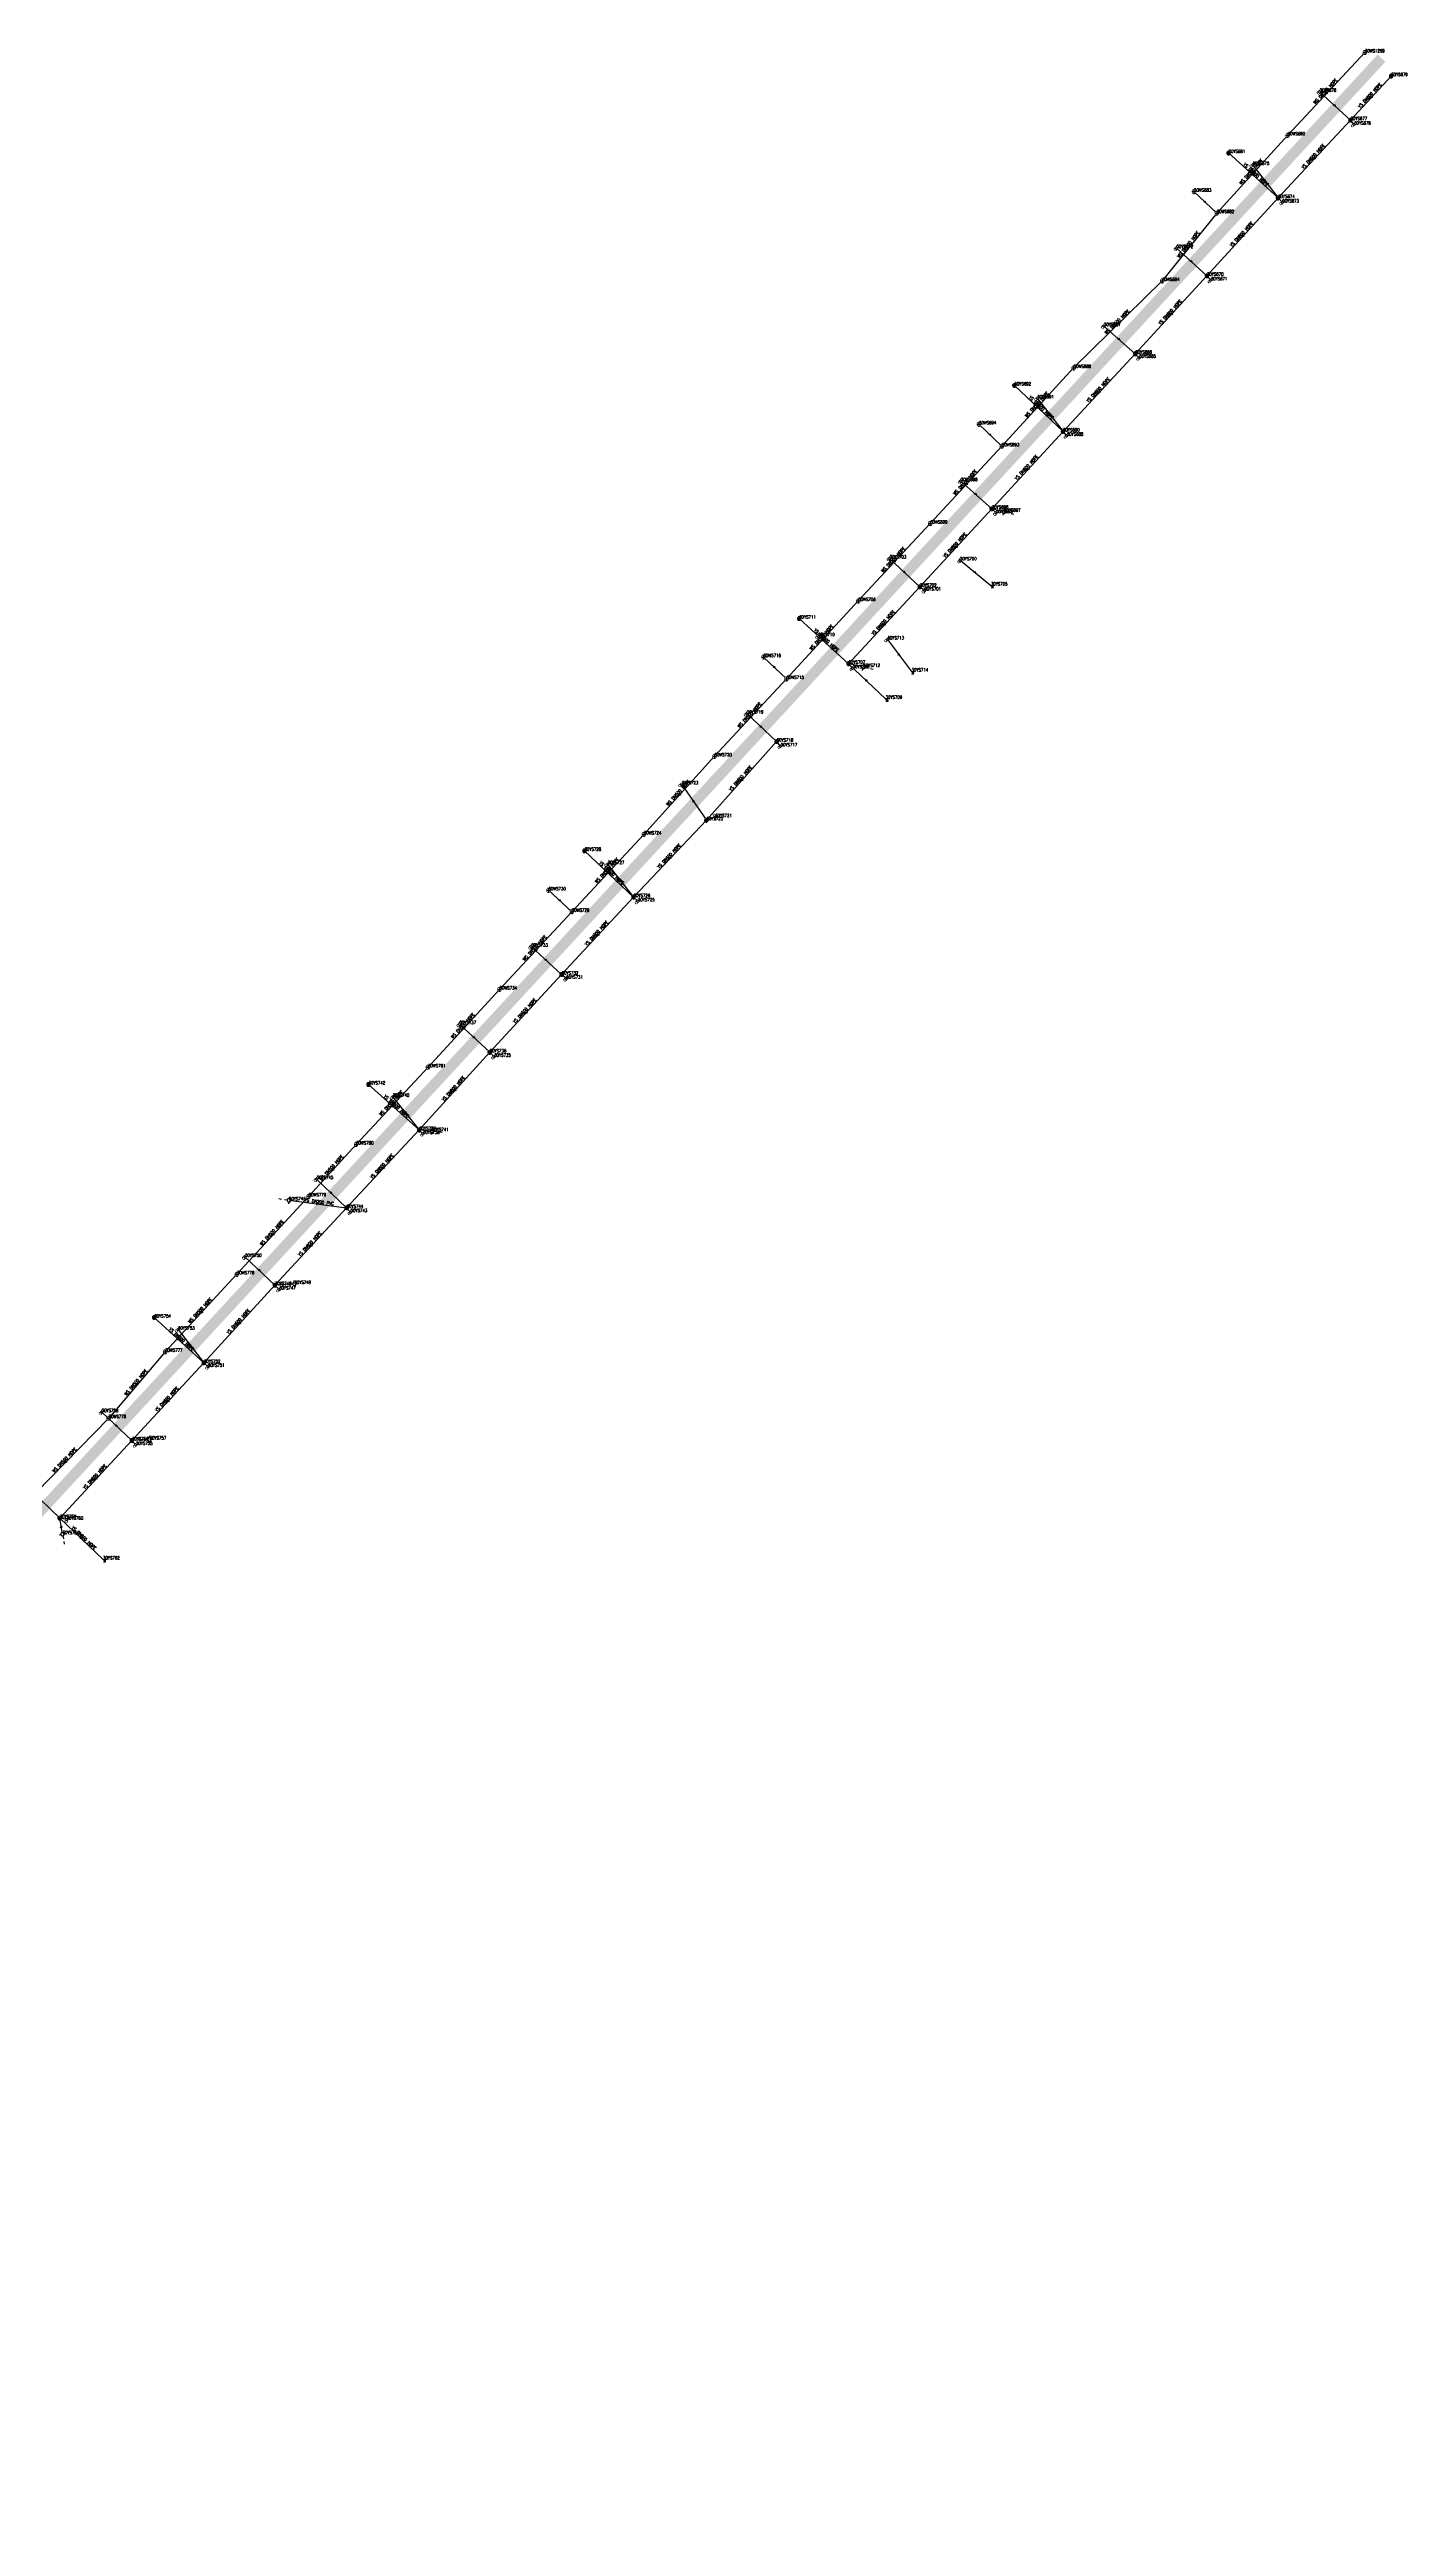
# Model space of a CAD drawing. Extents: x 78813 to 99477, y 2421021 to 2448125.
# Drawn here: x 87019 to 87404, y 2433388 to 2434088 of the extents above; entities that cross this region are included whole.
import ezdxf
from ezdxf.enums import TextEntityAlignment as Align

# ---------------------------------------------------------------- set-up
doc = ezdxf.new("R2010")
doc.units = 0
doc.set_wipeout_variables(frame=1)
doc.layers.get('0').update_dxf_attribs({"linetype": 'CONTINUOUS'})
for name, color, linetype in [('DX_WS', 16, 'CONTINUOUS'), ('DX_YS', 42, 'CONTINUOUS'), ('道路', 5, 'CONTINUOUS')]:
    doc.layers.add(name, color=color, linetype=linetype)
for name, color, linetype, true_color in [('WSLINE', 7, 'CONTINUOUS', 0x7f0000), ('YSANNEXE', 7, 'CONTINUOUS', 0xcc9900), ('YSLINE', 7, 'CONTINUOUS', 0xcc9900)]:
    doc.layers.add(name, color=color, linetype=linetype, true_color=true_color)
doc.styles.add('CcNameZT', font='txt.SHX', dxfattribs={"width": 0.8, "bigfont": 'HZTXT.SHX'})
doc.styles.get("Standard").update_dxf_attribs({"font": 'txt.shx', "bigfont": 'hztxt.shx'})

# ---------------------------------------------------------------- blocks, each defined once
blk = doc.blocks.new('PS污水井')
blk.add_lwpolyline([(1, 0), (1, 0.1), (1, 0.1), (1, 0.2), (1, 0.3), (0.9, 0.3), (0.9, 0.4), (0.9, 0.5), (0.8, 0.5), (0.8, 0.6), (0.8, 0.6), (0.7, 0.7), (0.7, 0.7), (0.6, 0.8), (0.6, 0.8), (0.5, 0.9), (0.4, 0.9), (0.4, 0.9), (0.3, 1), (0.2, 1), (0.2, 1), (0.1, 1), (0, 1), (0, 1), (-0.1, 1), (-0.2, 1), (-0.2, 1), (-0.3, 1), (-0.4, 0.9), (-0.4, 0.9), (-0.5, 0.9), (-0.6, 0.8), (-0.6, 0.8), (-0.7, 0.7), (-0.7, 0.7), (-0.8, 0.6), (-0.8, 0.6), (-0.8, 0.5), (-0.9, 0.5), (-0.9, 0.4), (-0.9, 0.3), (-1, 0.3), (-1, 0.2), (-1, 0.1), (-1, 0.1), (-1, 0), (-1, -0.1), (-1, -0.1), (-1, -0.2), (-1, -0.3), (-0.9, -0.3), (-0.9, -0.4), (-0.9, -0.5), (-0.8, -0.5), (-0.8, -0.6), (-0.8, -0.6), (-0.7, -0.7), (-0.7, -0.7), (-0.6, -0.8), (-0.6, -0.8), (-0.5, -0.9), (-0.4, -0.9), (-0.4, -0.9), (-0.3, -1), (-0.2, -1), (-0.2, -1), (-0.1, -1), (0, -1), (0, -1), (0.1, -1), (0.2, -1), (0.2, -1), (0.3, -1), (0.4, -0.9), (0.4, -0.9), (0.5, -0.9), (0.6, -0.8), (0.6, -0.8), (0.7, -0.7), (0.7, -0.7), (0.8, -0.6), (0.8, -0.6), (0.8, -0.5), (0.9, -0.5), (0.9, -0.4), (0.9, -0.3), (1, -0.3), (1, -0.2), (1, -0.1), (1, 0)], close=True)
blk.add_wipeout([(1, 0), (1, 0.1), (1, 0.1), (1, 0.2), (1, 0.3), (0.9, 0.3), (0.9, 0.4), (0.9, 0.5), (0.8, 0.5), (0.8, 0.6), (0.8, 0.6), (0.7, 0.7), (0.7, 0.7), (0.6, 0.8), (0.6, 0.8), (0.5, 0.9), (0.4, 0.9), (0.4, 0.9), (0.3, 1), (0.2, 1), (0.2, 1), (0.1, 1), (0, 1), (0, 1), (-0.1, 1), (-0.2, 1), (-0.2, 1), (-0.3, 1), (-0.4, 0.9), (-0.4, 0.9), (-0.5, 0.9), (-0.6, 0.8), (-0.6, 0.8), (-0.7, 0.7), (-0.7, 0.7), (-0.8, 0.6), (-0.8, 0.6), (-0.8, 0.5), (-0.9, 0.5), (-0.9, 0.4), (-0.9, 0.3), (-1, 0.3), (-1, 0.2), (-1, 0.1), (-1, 0.1), (-1, 0), (-1, -0.1), (-1, -0.1), (-1, -0.2), (-1, -0.3), (-0.9, -0.3), (-0.9, -0.4), (-0.9, -0.5), (-0.8, -0.5), (-0.8, -0.6), (-0.8, -0.6), (-0.7, -0.7), (-0.7, -0.7), (-0.6, -0.8), (-0.6, -0.8), (-0.5, -0.9), (-0.4, -0.9), (-0.4, -0.9), (-0.3, -1), (-0.2, -1), (-0.2, -1), (-0.1, -1), (0, -1), (0, -1), (0.1, -1), (0.2, -1), (0.2, -1), (0.3, -1), (0.4, -0.9), (0.4, -0.9), (0.5, -0.9), (0.6, -0.8), (0.6, -0.8), (0.7, -0.7), (0.7, -0.7), (0.8, -0.6), (0.8, -0.6), (0.8, -0.5), (0.9, -0.5), (0.9, -0.4), (0.9, -0.3), (1, -0.3), (1, -0.2), (1, -0.1)])
for p, q in [((-1, 0), (0, 0)), ((0, 1), (0, 0)), ((0, 0), (0, -1)), ((0, 0), (1, 0))]:
    blk.add_line(p, q)
blk = doc.blocks.new('LX')
for p, q in [((-0.866, 0.5), (0, 0)), ((0, 0), (-0.866, -0.5))]:
    blk.add_line(p, q)
blk = doc.blocks.new('PS出水口')
for points in [[(0, 0), (2, 0)], [(1.1, -0.9), (2, 0), (1.1, 0.9)]]:
    blk.add_lwpolyline(points)
blk = doc.blocks.new('PS雨水井')
blk.add_lwpolyline([(1, 0), (1, 0.1), (1, 0.1), (1, 0.2), (1, 0.3), (0.9, 0.3), (0.9, 0.4), (0.9, 0.5), (0.8, 0.5), (0.8, 0.6), (0.8, 0.6), (0.7, 0.7), (0.7, 0.7), (0.6, 0.8), (0.6, 0.8), (0.5, 0.9), (0.4, 0.9), (0.4, 0.9), (0.3, 1), (0.2, 1), (0.2, 1), (0.1, 1), (0, 1), (0, 1), (-0.1, 1), (-0.2, 1), (-0.2, 1), (-0.3, 1), (-0.4, 0.9), (-0.4, 0.9), (-0.5, 0.9), (-0.6, 0.8), (-0.6, 0.8), (-0.7, 0.7), (-0.7, 0.7), (-0.8, 0.6), (-0.8, 0.6), (-0.8, 0.5), (-0.9, 0.5), (-0.9, 0.4), (-0.9, 0.3), (-1, 0.3), (-1, 0.2), (-1, 0.1), (-1, 0.1), (-1, 0), (-1, -0.1), (-1, -0.1), (-1, -0.2), (-1, -0.3), (-0.9, -0.3), (-0.9, -0.4), (-0.9, -0.5), (-0.8, -0.5), (-0.8, -0.6), (-0.8, -0.6), (-0.7, -0.7), (-0.7, -0.7), (-0.6, -0.8), (-0.6, -0.8), (-0.5, -0.9), (-0.4, -0.9), (-0.4, -0.9), (-0.3, -1), (-0.2, -1), (-0.2, -1), (-0.1, -1), (0, -1), (0, -1), (0.1, -1), (0.2, -1), (0.2, -1), (0.3, -1), (0.4, -0.9), (0.4, -0.9), (0.5, -0.9), (0.6, -0.8), (0.6, -0.8), (0.7, -0.7), (0.7, -0.7), (0.8, -0.6), (0.8, -0.6), (0.8, -0.5), (0.9, -0.5), (0.9, -0.4), (0.9, -0.3), (1, -0.3), (1, -0.2), (1, -0.1), (1, 0)], close=True)
blk.add_wipeout([(1, 0), (1, 0.1), (1, 0.1), (1, 0.2), (1, 0.3), (0.9, 0.3), (0.9, 0.4), (0.9, 0.5), (0.8, 0.5), (0.8, 0.6), (0.8, 0.6), (0.7, 0.7), (0.7, 0.7), (0.6, 0.8), (0.6, 0.8), (0.5, 0.9), (0.4, 0.9), (0.4, 0.9), (0.3, 1), (0.2, 1), (0.2, 1), (0.1, 1), (0, 1), (0, 1), (-0.1, 1), (-0.2, 1), (-0.2, 1), (-0.3, 1), (-0.4, 0.9), (-0.4, 0.9), (-0.5, 0.9), (-0.6, 0.8), (-0.6, 0.8), (-0.7, 0.7), (-0.7, 0.7), (-0.8, 0.6), (-0.8, 0.6), (-0.8, 0.5), (-0.9, 0.5), (-0.9, 0.4), (-0.9, 0.3), (-1, 0.3), (-1, 0.2), (-1, 0.1), (-1, 0.1), (-1, 0), (-1, -0.1), (-1, -0.1), (-1, -0.2), (-1, -0.3), (-0.9, -0.3), (-0.9, -0.4), (-0.9, -0.5), (-0.8, -0.5), (-0.8, -0.6), (-0.8, -0.6), (-0.7, -0.7), (-0.7, -0.7), (-0.6, -0.8), (-0.6, -0.8), (-0.5, -0.9), (-0.4, -0.9), (-0.4, -0.9), (-0.3, -1), (-0.2, -1), (-0.2, -1), (-0.1, -1), (0, -1), (0, -1), (0.1, -1), (0.2, -1), (0.2, -1), (0.3, -1), (0.4, -0.9), (0.4, -0.9), (0.5, -0.9), (0.6, -0.8), (0.6, -0.8), (0.7, -0.7), (0.7, -0.7), (0.8, -0.6), (0.8, -0.6), (0.8, -0.5), (0.9, -0.5), (0.9, -0.4), (0.9, -0.3), (1, -0.3), (1, -0.2), (1, -0.1)])
for p, q in [((-1, 0), (0, 0)), ((-0.9, 0.5), (0, 0.5)), ((0, 1), (0, 0)), ((0, 0.5), (0.9, 0.5)), ((0, 0), (0, -1)), ((0, 0), (1, 0)), ((-0.9, -0.5), (0, -0.5)), ((0, -0.5), (0.9, -0.5))]:
    blk.add_line(p, q)
blk = doc.blocks.new('PS雨篦')
blk.add_lwpolyline([(-1.5, 0.5), (0, 0.5), (1.5, 0.5), (1.5, -0.5), (0, -0.5), (-1.5, -0.5)], close=True)
blk.add_wipeout([(-1.5, 0.5), (0, 0.5), (1.5, 0.5), (1.5, -0.5), (0, -0.5), (-1.5, -0.5)])
for p, q in [((-0.5, -0.5), (-0.5, 0.5)), ((0.5, -0.5), (0.5, 0.5))]:
    blk.add_line(p, q)
blk = doc.blocks.new('PS预留口')
blk.add_lwpolyline([(4.2, 0), (5.8, 0)])
blk.add_wipeout([(1, 0), (1, 0.1), (1, 0.1), (1, 0.2), (1, 0.3), (0.9, 0.3), (0.9, 0.4), (0.9, 0.5), (0.8, 0.5), (0.8, 0.6), (0.8, 0.6), (0.7, 0.7), (0.7, 0.7), (0.6, 0.8), (0.6, 0.8), (0.5, 0.9), (0.4, 0.9), (0.4, 0.9), (0.3, 1), (0.2, 1), (0.2, 1), (0.1, 1), (0, 1), (0, 1), (-0.1, 1), (-0.2, 1), (-0.2, 1), (-0.3, 1), (-0.4, 0.9), (-0.4, 0.9), (-0.5, 0.9), (-0.6, 0.8), (-0.6, 0.8), (-0.7, 0.7), (-0.7, 0.7), (-0.8, 0.6), (-0.8, 0.6), (-0.8, 0.5), (-0.9, 0.5), (-0.9, 0.4), (-0.9, 0.3), (-1, 0.3), (-1, 0.2), (-1, 0.1), (-1, 0.1), (-1, 0), (-1, -0.1), (-1, -0.1), (-1, -0.2), (-1, -0.3), (-0.9, -0.3), (-0.9, -0.4), (-0.9, -0.5), (-0.8, -0.5), (-0.8, -0.6), (-0.8, -0.6), (-0.7, -0.7), (-0.7, -0.7), (-0.6, -0.8), (-0.6, -0.8), (-0.5, -0.9), (-0.4, -0.9), (-0.4, -0.9), (-0.3, -1), (-0.2, -1), (-0.2, -1), (-0.1, -1), (0, -1), (0, -1), (0.1, -1), (0.2, -1), (0.2, -1), (0.3, -1), (0.4, -0.9), (0.4, -0.9), (0.5, -0.9), (0.6, -0.8), (0.6, -0.8), (0.7, -0.7), (0.7, -0.7), (0.8, -0.6), (0.8, -0.6), (0.8, -0.5), (0.9, -0.5), (0.9, -0.4), (0.9, -0.3), (1, -0.3), (1, -0.2), (1, -0.1)])
blk.add_line((1, 0), (2.6, 0))
blk.add_lwpolyline([(1, 0), (1, 0.1), (1, 0.1), (1, 0.2), (1, 0.3), (0.9, 0.3), (0.9, 0.4), (0.9, 0.5), (0.8, 0.5), (0.8, 0.6), (0.8, 0.6), (0.7, 0.7), (0.7, 0.7), (0.6, 0.8), (0.6, 0.8), (0.5, 0.9), (0.4, 0.9), (0.4, 0.9), (0.3, 1), (0.2, 1), (0.2, 1), (0.1, 1), (0, 1), (0, 1), (-0.1, 1), (-0.2, 1), (-0.2, 1), (-0.3, 1), (-0.4, 0.9), (-0.4, 0.9), (-0.5, 0.9), (-0.6, 0.8), (-0.6, 0.8), (-0.7, 0.7), (-0.7, 0.7), (-0.8, 0.6), (-0.8, 0.6), (-0.8, 0.5), (-0.9, 0.5), (-0.9, 0.4), (-0.9, 0.3), (-1, 0.3), (-1, 0.2), (-1, 0.1), (-1, 0.1), (-1, 0), (-1, -0.1), (-1, -0.1), (-1, -0.2), (-1, -0.3), (-0.9, -0.3), (-0.9, -0.4), (-0.9, -0.5), (-0.8, -0.5), (-0.8, -0.6), (-0.8, -0.6), (-0.7, -0.7), (-0.7, -0.7), (-0.6, -0.8), (-0.6, -0.8), (-0.5, -0.9), (-0.4, -0.9), (-0.4, -0.9), (-0.3, -1), (-0.2, -1), (-0.2, -1), (-0.1, -1), (0, -1), (0, -1), (0.1, -1), (0.2, -1), (0.2, -1), (0.3, -1), (0.4, -0.9), (0.4, -0.9), (0.5, -0.9), (0.6, -0.8), (0.6, -0.8), (0.7, -0.7), (0.7, -0.7), (0.8, -0.6), (0.8, -0.6), (0.8, -0.5), (0.9, -0.5), (0.9, -0.4), (0.9, -0.3), (1, -0.3), (1, -0.2), (1, -0.1), (1, 0)], close=True)
for points in [[(0, 1), (0, 2)], [(0, -2), (0, -1)]]:
    blk.add_lwpolyline(points)

msp = doc.modelspace()

# ---------------------------------------------------------------- linework, layer by layer
at = {"layer": 'WSLINE'}
for p, q in [((87392.54, 2434086.71), (87370.64, 2434063.22)), ((87370.64, 2434063.22), (87350.49, 2434041.12)), ((87344.02, 2434047.21), (87350.49, 2434041.12)), ((87350.49, 2434041.12), (87334.97, 2434021.86)), ((87334.97, 2434021.86), (87309.84, 2433997.18)), ((87309.84, 2433997.18), (87289.47, 2433974.96)), ((87289.47, 2433974.96), (87269.1, 2433953.01)), ((87282.94, 2433981.17), (87289.47, 2433974.96)), ((87269.1, 2433953.01), (87248.68, 2433931.04)), ((87248.68, 2433931.04), (87228.29, 2433908.91)), ((87221.76, 2433915.12), (87228.29, 2433908.91)), ((87228.29, 2433908.91), (87207.83, 2433886.95)), ((87207.83, 2433886.95), (87187.79, 2433864.78)), ((87187.79, 2433864.78), (87167.35, 2433842.83)), ((87160.69, 2433848.93), (87167.35, 2433842.83)), ((87167.35, 2433842.83), (87146.8, 2433820.79)), ((87146.8, 2433820.79), (87126.51, 2433798.71)), ((87126.51, 2433798.71), (87106.07, 2433776.79)), ((87106.07, 2433776.79), (87092.61, 2433762.06)), ((87092.61, 2433762.06), (87072.21, 2433739.92)), ((87072.21, 2433739.92), (87051.84, 2433717.93)), ((87051.84, 2433717.93), (87035.8, 2433699.11)), ((87035.8, 2433699.11), (87011.16, 2433673.81))]:
    msp.add_line(p, q, dxfattribs=at)
at = {"layer": 'YSLINE'}
for p, q in [((87400.01, 2434080.02), (87388.46, 2434067.51)), ((87379.68, 2434075.56), (87388.46, 2434067.51)), ((87389.5, 2434066.24), (87388.46, 2434067.51)), ((87353.83, 2434058.19), (87367.9, 2434045.43)), ((87360.67, 2434054.81), (87367.9, 2434045.43)), ((87369.11, 2434044.16), (87367.9, 2434045.43)), ((87339.05, 2434031.21), (87347.69, 2434023.33)), ((87348.78, 2434022.05), (87347.69, 2434023.33)), ((87318.45, 2434009.05), (87327.36, 2434001.2)), ((87328.47, 2434000.07), (87327.36, 2434001.2)), ((87293.01, 2433992.21), (87306.83, 2433979.17)), ((87299.52, 2433988.56), (87306.83, 2433979.17)), ((87307.88, 2433977.95), (87306.83, 2433979.17)), ((87277.82, 2433965.07), (87286.58, 2433957.2)), ((87287.8, 2433956.02), (87286.58, 2433957.2)), ((87290.04, 2433956.35), (87286.58, 2433957.2)), ((87257.56, 2433943.13), (87266.18, 2433935.05)), ((87277.58, 2433942.59), (87286.32, 2433935.45)), ((87267.46, 2433934.04), (87266.18, 2433935.05)), ((87231.9, 2433926.04), (87245.9, 2433913.23)), ((87237.26, 2433921.08), (87245.9, 2433913.23)), ((87256.95, 2433920.11), (87263.8, 2433911.02)), ((87245.9, 2433913.23), (87256.41, 2433903.27)), ((87247.07, 2433911.96), (87245.9, 2433913.23)), ((87250.11, 2433912.3), (87245.9, 2433913.23)), ((87216.99, 2433899.07), (87225.49, 2433891.14)), ((87226.62, 2433889.79), (87225.49, 2433891.14)), ((87198.49, 2433879), (87205.55, 2433868.8)), ((87208.04, 2433869.7), (87205.55, 2433868.8)), ((87170.91, 2433860.13), (87184.86, 2433847)), ((87177.49, 2433856.37), (87184.86, 2433847)), ((87186.09, 2433845.8), (87184.86, 2433847)), ((87155.8, 2433832.96), (87164.42, 2433825.01)), ((87165.74, 2433823.84), (87164.42, 2433825.01)), ((87135.41, 2433810.93), (87144.01, 2433802.93)), ((87145.26, 2433801.69), (87144.01, 2433802.93)), ((87109.59, 2433793.81), (87123.99, 2433780.9)), ((87116.44, 2433790.33), (87123.99, 2433780.9)), ((87125.06, 2433779.79), (87123.99, 2433780.9)), ((87127.61, 2433780.56), (87123.99, 2433780.9)), ((87104.51, 2433757.58), (87103.37, 2433758.79)), ((87088.56, 2433737.21), (87082.99, 2433736.86)), ((87084.19, 2433735.62), (87082.99, 2433736.86)), ((87064.01, 2433713.7), (87062.81, 2433714.79)), ((87042.38, 2433692.76), (87021.9, 2433670.71)), ((87047.42, 2433693.04), (87042.38, 2433692.76)), ((87043.53, 2433691.52), (87042.38, 2433692.76)), ((87013.49, 2433678.8), (87021.9, 2433670.71)), ((87021.9, 2433670.71), (87034.2, 2433659)), ((87023.84, 2433670.29), (87021.9, 2433670.71)), ((87022.7, 2433666.17), (87021.9, 2433670.71))]:
    msp.add_line(p, q, dxfattribs=at)

# ---------------------------------------------------------------- block references
at = {"layer": 'DX_WS', "yscale": 0.5, "zscale": 0.5}
for p, xscale, rotation in [((87381.59, 2434074.97), 0.5000000000041096, 226.8912868717683), ((87360.56, 2434052.17), 0.5000000000745004, 227.4642446757911), ((87342.73, 2434031.49), 0.4999999999756738, 230.9019914346831), ((87322.41, 2434009.52), 0.500000000074041, 224.5994556996546), ((87299.66, 2433986.07), 0.5000000000745004, 227.4642446757911), ((87279.28, 2433963.99), 0.5000000000041096, 226.8912868717683), ((87258.89, 2433942.03), 0.5000000000041096, 226.8912868717683), ((87238.49, 2433919.98), 0.5000000000745004, 227.4642446757911), ((87218.06, 2433897.93), 0.5000000000041096, 226.8912868717683), ((87197.81, 2433875.86), 0.5000000000236343, 228.0372024639738), ((87177.57, 2433853.81), 0.5000000000041096, 226.8912868717683), ((87157.07, 2433831.81), 0.5000000000041096, 226.8912868717683), ((87136.66, 2433809.75), 0.5000000000745004, 227.4642446757911), ((87116.29, 2433787.75), 0.5000000000041096, 226.8912868717683), ((87099.34, 2433769.42), 0.5000000000745004, 227.4642446757911), ((87082.41, 2433750.99), 0.5000000000745004, 227.4642446757911), ((87062.02, 2433728.92), 0.5000000000745004, 227.4642446757911), ((87043.82, 2433708.52), 0.4999999998278945, 229.7560758296854), ((87023.48, 2433686.46), 0.5000000000623607, 225.7453712877373)]:
    msp.add_blockref('LX', p, dxfattribs=dict(at, xscale=xscale, rotation=rotation))
at = {"layer": 'DX_YS', "yscale": 0.5, "zscale": 0.5}
for p, xscale, rotation in [((87286.32, 2433935.45, 1.97), 0.5000000001371467, 320.7188057250938), ((87263.8, 2433911.02, 2.01), 0.5000000001428587, 307.0318690475506), ((87256.41, 2433903.27, 0.96), 0.5000000001085328, 316.5195814667406), ((87034.2, 2433659, -0.21), 0.500000000144086, 316.3928779614257)]:
    msp.add_blockref('PS出水口', p, dxfattribs=dict(at, xscale=xscale, rotation=rotation))
at = {"layer": 'YSANNEXE', "yscale": 0.5, "zscale": 0.5}
for p, xscale, rotation in [((87394.23, 2434073.77), 0.5000000000745004, 227.4642446757911), ((87378.18, 2434056.47), 0.5000000000041096, 226.8912868717683), ((87364.29, 2434050.12), 0.4999999999661935, 307.6783359880814), ((87357.79, 2434034.38), 0.5000000000745004, 227.4642446757911), ((87337.52, 2434012.26), 0.5000000000745004, 227.4642446757911), ((87317.1, 2433990.19), 0.5000000000041096, 226.8912868717683), ((87303.18, 2433983.87), 0.4999999999661935, 307.6783359880814), ((87296.71, 2433968.19), 0.5000000000745004, 227.4642446757911), ((87215.52, 2433879.97), 0.5000000000236343, 228.0372024639738), ((87202.02, 2433873.9), 0.5000000000784204, 304.8135470032408), ((87195.2, 2433857.9), 0.4999999998439218, 226.318329060497), ((87181.17, 2433851.69), 0.4999999999630151, 308.2512937831649), ((87174.64, 2433836.01), 0.5000000000041096, 226.8912868717683), ((87154.22, 2433813.97), 0.5000000000745004, 227.4642446757911), ((87120.22, 2433785.61), 0.500000000170287, 308.8242515605929), ((87134, 2433791.91), 0.5000000000745004, 227.4642446757911), ((87113.68, 2433769.85), 0.5000000000041096, 226.8912868717683), ((87093.18, 2433747.83), 0.5000000000041096, 226.8912868717683), ((87072.9, 2433725.82), 0.5000000000745004, 227.4642446757911), ((87059.15, 2433719.51), 0.4999999999661935, 307.6783359880814), ((87052.59, 2433703.77), 0.5000000000041096, 226.8912868717683), ((87032.14, 2433681.74), 0.5000000000041096, 226.8912868717683)]:
    msp.add_blockref('LX', p, dxfattribs=dict(at, xscale=xscale, rotation=rotation))

# ---------------------------------------------------------------- texts
at = {"layer": 'DX_WS', "style": 'CcNameZT', "width": 0.8}
for rotation, p in [(47.00354, (87381.41, 2434075.14, 0.8)), (47.63934, (87360.38, 2434052.34, 0.71)), (51.14681, (87342.53, 2434031.64, 0.72)), (44.47989, (87322.23, 2434009.7, 0.65)), (47.47496, (87299.47, 2433986.24, 0.71)), (47.14323, (87279.1, 2433964.16, 0.58)), (47.0998, (87258.71, 2433942.2, 0.67)), (47.33915, (87238.3, 2433920.15, 0.58)), (47.03206, (87217.88, 2433898.1, 0.63)), (47.88129, (87197.62, 2433876.03, 0.57)), (47.03099, (87177.38, 2433853.98, 0.58)), (47.0133, (87156.89, 2433831.98, 0.51)), (47.42301, (87136.47, 2433809.92, 0.45)), (47.00074, (87116.11, 2433787.92, 0.48)), (47.33879, (87082.23, 2433751.16, 0.08)), (47.19075, (87061.84, 2433729.09, 0.17)), (49.55721, (87043.63, 2433708.68, 0.26)), (45.75711, (87023.3, 2433686.63, 0.1))]:
    msp.add_text(' WS DN500 HDPE', height=0.9, rotation=rotation, dxfattribs=at).set_placement(p, align=Align.CENTER)
at = {"layer": 'DX_YS', "style": 'CcNameZT', "width": 0.8}
for rotation, p in [(47.0513, (87378, 2434056.64, 1.49)), (47.42524, (87337.34, 2434012.43, 1.53)), (48.24413, (87215.34, 2433880.14, 1.95)), (46.4885, (87195.02, 2433858.07, 1.65)), (47.25884, (87154.03, 2433814.14, 1.61)), (47.74224, (87133.82, 2433792.08, 1.62)), (46.97826, (87113.5, 2433770.02, 1.6)), (47.11028, (87093, 2433748, 1.55)), (47.56074, (87072.72, 2433725.99, 1.41)), (47.15325, (87052.41, 2433703.94, 1.47)), (47.11273, (87031.96, 2433681.91, 1.34))]:
    msp.add_text(' YS DN600 HDPE', height=0.9, rotation=rotation, dxfattribs=at).set_placement(p, align=Align.CENTER)
at = {"layer": 'DX_YS', "width": 0.8}
for s, p in [('30YS705', (87286.32, 2433935.45, 1.97)), ('30YS714', (87263.8, 2433911.02, 2.01)), ('30YS709', (87256.41, 2433903.27, 0.96)), ('30YS762', (87034.2, 2433659, -0.21))]:
    msp.add_text(s, height=0.9, dxfattribs=at).set_placement(p)

# ---------------------------------------------------------------- next in the draw order: block references
at = {"layer": 'DX_WS', "xscale": 0.5, "yscale": 0.5, "zscale": 0.5}
for p in [(87392.54, 2434086.71, 0.8), (87370.64, 2434063.22, 0.71), (87344.02, 2434047.21, 0.59), (87350.49, 2434041.12, 0.72), (87334.97, 2434021.86, 0.65), (87309.84, 2433997.18, 0.71), (87282.94, 2433981.17, 0.31), (87289.47, 2433974.96, 0.58), (87269.1, 2433953.01, 0.67), (87248.68, 2433931.04, 0.58), (87221.76, 2433915.12, 0.73), (87228.29, 2433908.91, 0.63), (87207.83, 2433886.95, 0.57), (87187.79, 2433864.78, 0.58), (87160.69, 2433848.93, 0.6), (87167.35, 2433842.83, 0.51), (87146.8, 2433820.79, 0.44), (87126.51, 2433798.71, 0.48), (87106.07, 2433776.79, 0.47), (87092.61, 2433762.06, 0.08), (87072.21, 2433739.92, 0.17), (87051.84, 2433717.93, 0.26), (87035.8, 2433699.11, 0.1)]:
    msp.add_blockref('PS污水井', p, dxfattribs=at)
at = {"layer": 'DX_YS', "xscale": 0.5, "yscale": 0.5, "zscale": 0.5}
for p in [(87400.01, 2434080.02, 1.45), (87353.83, 2434058.19, 1.65), (87293.01, 2433992.21, 1.5), (87231.9, 2433926.04, 1.54), (87170.91, 2433860.13, 1.62), (87109.59, 2433793.81, 1.63), (87021.9, 2433670.71, 1.51)]:
    msp.add_blockref('PS雨水井', p, dxfattribs=at)
at = {"layer": 'DX_YS', "yscale": 0.5, "zscale": 0.5}
for p, xscale, rotation in [((87379.68, 2434075.56, 2.72), 0.5000000001148126, 227.4910306576072), ((87360.67, 2434054.81, 2.78), 0.5000000001079071, 217.6402862303637), ((87339.05, 2434031.21, 2.93), 0.5000000000967896, 227.5921800350712), ((87318.45, 2434009.05, 2.99), 0.5000000000823439, 228.6429496810054), ((87299.52, 2433988.56, 2.8), 0.5000000001264157, 217.9514213535337), ((87277.82, 2433965.07, 2.75), 0.5000000001147611, 228.0663015032592), ((87257.56, 2433943.13, 2.71), 0.4999999998389187, 226.8418608372178), ((87237.26, 2433921.08, 2.67), 0.5000000001192401, 227.7467845162986), ((87216.99, 2433899.07, 2.57), 0.500000000159918, 226.990548836516), ((87198.49, 2433879, 2.42), 0.4999999999569883, 214.6992418667951), ((87177.49, 2433856.37, 2.59), 0.4999999999277197, 218.1755856774851), ((87155.8, 2433832.96, 2.64), 0.5000000001086956, 227.3298363257208), ((87135.41, 2433810.93, 2.75), 0.4999999998697962, 227.0654647232341), ((87116.44, 2433790.33, 2.81), 0.5000000001244307, 218.7057088492665)]:
    msp.add_blockref('PS雨篦', p, dxfattribs=dict(at, xscale=xscale, rotation=rotation))

# ---------------------------------------------------------------- next in the draw order: linework, layer by layer
at = {"layer": 'YSLINE'}
for p, q in [((87388.46, 2434067.51), (87367.9, 2434045.43)), ((87367.9, 2434045.43), (87347.69, 2434023.33)), ((87347.69, 2434023.33), (87327.36, 2434001.2)), ((87327.36, 2434001.2), (87306.83, 2433979.17)), ((87306.83, 2433979.17), (87286.58, 2433957.2)), ((87286.58, 2433957.2), (87266.18, 2433935.05)), ((87266.18, 2433935.05), (87245.9, 2433913.23)), ((87225.49, 2433891.14), (87205.55, 2433868.8)), ((87205.55, 2433868.8), (87184.86, 2433847)), ((87184.86, 2433847), (87164.42, 2433825.01)), ((87164.42, 2433825.01), (87144.01, 2433802.93)), ((87144.01, 2433802.93), (87123.99, 2433780.9)), ((87123.99, 2433780.9), (87103.37, 2433758.79)), ((87094.85, 2433766.96), (87103.37, 2433758.79)), ((87103.37, 2433758.79), (87082.99, 2433736.86)), ((87087, 2433760.93), (87103.37, 2433758.79)), ((87074.5, 2433744.87), (87082.99, 2433736.86)), ((87082.99, 2433736.86), (87062.81, 2433714.79)), ((87048.74, 2433727.66), (87062.81, 2433714.79)), ((87055.5, 2433724.24), (87062.81, 2433714.79)), ((87062.81, 2433714.79), (87042.38, 2433692.76)), ((87033.81, 2433700.84), (87042.38, 2433692.76))]:
    msp.add_line(p, q, dxfattribs=at)

# ---------------------------------------------------------------- next in the draw order: block references
at = {"layer": 'DX_WS', "yscale": 0.5, "zscale": 0.5}
for p, xscale, rotation in [((87347.26, 2434044.16), 0.5000000000878982, 316.8456606964688), ((87286.2, 2433978.07), 0.5000000001472552, 316.2727028938216), ((87225.02, 2433912.02), 0.5000000001472552, 316.2727028938216), ((87164.02, 2433845.88), 0.4999999999256761, 317.4186185119841)]:
    msp.add_blockref('LX', p, dxfattribs=dict(at, xscale=xscale, rotation=rotation))
at = {"layer": 'DX_YS', "xscale": 0.5000000000331416, "yscale": 0.5, "zscale": 0.5, "rotation": 77.64946888844167}
msp.add_blockref('PS雨篦', (87023.84, 2433670.29, 2.84), dxfattribs=at)
at = {"layer": 'YSANNEXE', "yscale": 0.5, "zscale": 0.5}
for p, xscale, rotation in [((87384.07, 2434071.54), 0.4999999999256761, 317.4186185119841), ((87360.87, 2434051.81), 0.4999999999871826, 317.9915762995381), ((87343.37, 2434027.27), 0.4999999999256761, 317.4186185119841), ((87322.9, 2434005.12), 0.4999999998866608, 318.5645341074481), ((87299.92, 2433985.69), 0.5000000000878982, 316.8456606964688), ((87282.2, 2433961.14), 0.4999999999871826, 317.9915762995381), ((87261.87, 2433939.09), 0.5000000000878982, 316.8456606964688), ((87238.9, 2433919.64), 0.4999999999256761, 317.4186185119841), ((87241.58, 2433917.15), 0.4999999999871826, 317.9915762995381), ((87221.24, 2433895.11), 0.5000000000878982, 316.8456606964688), ((87177.88, 2433853.57), 0.5000000000878982, 316.8456606964688), ((87160.11, 2433828.98), 0.4999999999256761, 317.4186185119841), ((87139.71, 2433806.93), 0.5000000000878982, 316.8456606964688), ((87116.79, 2433787.35), 0.4999999999871826, 317.9915762995381), ((87095.18, 2433759.86), 0.4999999999795465, 352.3690440279556)]:
    msp.add_blockref('LX', p, dxfattribs=dict(at, xscale=xscale, rotation=rotation))

# ---------------------------------------------------------------- next in the draw order: texts
at = {"layer": 'DX_WS', "style": 'CcNameZT', "width": 0.8}
for s, p in [('30WS1269', (87392.54, 2434086.71, 0.8)), ('30WS680', (87370.64, 2434063.22, 0.71)), ('30WS683', (87344.02, 2434047.21, 0.59)), ('30WS682', (87350.49, 2434041.12, 0.72)), ('30WS684', (87334.97, 2434021.86, 0.65)), ('30WS688', (87309.84, 2433997.18, 0.71)), ('30WS694', (87282.94, 2433981.17, 0.31)), ('30WS693', (87289.47, 2433974.96, 0.58)), ('30WS699', (87269.1, 2433953.01, 0.67)), ('30WS706', (87248.68, 2433931.04, 0.58)), ('30WS716', (87221.76, 2433915.12, 0.73)), ('30WS715', (87228.29, 2433908.91, 0.63)), ('30WS720', (87207.83, 2433886.95, 0.57)), ('30WS724', (87187.79, 2433864.78, 0.58)), ('30WS730', (87160.69, 2433848.93, 0.6)), ('30WS729', (87167.35, 2433842.83, 0.51)), ('30WS734', (87146.8, 2433820.79, 0.44)), ('30WS781', (87126.51, 2433798.71, 0.48)), ('30WS780', (87106.07, 2433776.79, 0.47)), ('30WS779', (87092.61, 2433762.06, 0.08)), ('30WS778', (87072.21, 2433739.92, 0.17)), ('30WS777', (87051.84, 2433717.93, 0.26)), ('30WS776', (87035.8, 2433699.11, 0.1))]:
    msp.add_text(s, height=0.9, dxfattribs=at).set_placement(p)
msp.add_text(' WS DN500 HDPE', height=0.9, rotation=47.58449, dxfattribs=at).set_placement((87099.16, 2433769.59, 0.47), align=Align.CENTER)
at = {"layer": 'DX_YS', "width": 0.8}
for s, p in [('30YS679', (87400.01, 2434080.02, 1.45)), ('30YS678', (87379.68, 2434075.56, 2.72)), ('30YS681', (87353.83, 2434058.19, 1.65)), ('30YS675', (87360.67, 2434054.81, 2.78)), ('30YS672', (87339.05, 2434031.21, 2.93)), ('30YS687', (87318.45, 2434009.05, 2.99)), ('30YS692', (87293.01, 2433992.21, 1.5)), ('30YS691', (87299.52, 2433988.56, 2.8)), ('30YS698', (87277.82, 2433965.07, 2.75)), ('30YS703', (87257.56, 2433943.13, 2.71)), ('30YS711', (87231.9, 2433926.04, 1.54)), ('30YS710', (87237.26, 2433921.08, 2.67)), ('30YS719', (87216.99, 2433899.07, 2.57)), ('30YS723', (87198.49, 2433879, 2.42)), ('30YS728', (87170.91, 2433860.13, 1.62)), ('30YS727', (87177.49, 2433856.37, 2.59)), ('30YS733', (87155.8, 2433832.96, 2.64)), ('30YS737', (87135.41, 2433810.93, 2.75)), ('30YS742', (87109.59, 2433793.81, 1.63)), ('30YS740', (87116.44, 2433790.33, 2.81))]:
    msp.add_text(s, height=0.9, dxfattribs=at).set_placement(p)
at = {"layer": 'DX_YS', "style": 'CcNameZT', "width": 0.8}
for s, rotation, p in [(' YS DN600 HDPE', 47.55841, (87357.61, 2434034.55, 1.54)), (' YS DN600 HDPE', 47.02149, (87316.91, 2433990.36, 1.54)), (' YS DN600 HDPE', 47.33277, (87296.53, 2433968.36, 1.47)), (' YS DN600 HDPE', 47.09612, (87174.46, 2433836.18, 1.68)), (' YS DN200 PVC', 352.5629, (87095.21, 2433760.11, 2.68))]:
    msp.add_text(s, height=0.9, rotation=rotation, dxfattribs=at).set_placement(p, align=Align.CENTER)

# ---------------------------------------------------------------- next in the draw order: block references
at = {"layer": 'DX_YS', "xscale": 0.5, "yscale": 0.5, "zscale": 0.5}
for p in [(87388.46, 2434067.51, 1.49), (87367.9, 2434045.43, 1.54), (87347.69, 2434023.33, 1.53), (87327.36, 2434001.2, 1.54), (87306.83, 2433979.17, 1.47), (87286.58, 2433957.2, 1.34), (87266.18, 2433935.05, 1.44), (87245.9, 2433913.23, 1.42), (87225.49, 2433891.14, 1.95), (87205.55, 2433868.8, 1.65), (87184.86, 2433847, 1.68), (87164.42, 2433825.01, 1.61), (87144.01, 2433802.93, 1.62), (87123.99, 2433780.9, 1.6), (87103.37, 2433758.79, 1.55), (87082.99, 2433736.86, 1.41), (87048.74, 2433727.66, 1.53), (87062.81, 2433714.79, 1.47), (87042.38, 2433692.76, 1.34)]:
    msp.add_blockref('PS雨水井', p, dxfattribs=at)
at = {"layer": 'DX_YS', "yscale": 0.5, "zscale": 0.5}
for name, p, xscale, rotation in [('PS雨篦', (87277.58, 2433942.59, 3.02), 0.499999999895523, 230.7188057326067), ('PS雨篦', (87256.95, 2433920.11, 2.94), 0.499999999968401, 217.0318690542772), ('PS雨篦', (87094.85, 2433766.96, 2.89), 0.5000000000353105, 226.1743234699662), ('PS预留口', (87087, 2433760.93, 2.68), 0.4999999999760338, 172.5629065240615), ('PS雨篦', (87074.5, 2433744.87, 2.92), 0.5000000001207605, 226.659578327217), ('PS雨篦', (87055.5, 2433724.24, 3.04), 0.5000000000152719, 217.6819985199086), ('PS雨篦', (87033.81, 2433700.84, 2.74), 0.5000000000910713, 226.6756826336662), ('PS预留口', (87022.7, 2433666.17, 1.92), 0.4999999999551736, 279.9662819178643)]:
    msp.add_blockref(name, p, dxfattribs=dict(at, xscale=xscale, rotation=rotation))

# ---------------------------------------------------------------- next in the draw order: texts
at = {"layer": 'DX_YS', "width": 0.8}
msp.add_text('30YS759', height=0.9, dxfattribs=at).set_placement((87021.9, 2433670.71, 1.51))

# ---------------------------------------------------------------- next in the draw order: block references
at = {"layer": 'DX_YS', "yscale": 0.5, "zscale": 0.5}
for p, xscale, rotation in [((87389.5, 2434066.24, 2.81), 0.4999999999599951, 39.31629366660628), ((87369.11, 2434044.16, 2.8), 0.4999999999772868, 43.51934023956724), ((87348.78, 2434022.05, 2.86), 0.499999999854363, 40.56435344489592), ((87328.47, 2434000.07, 2.78), 0.4999999999746039, 44.48890044470946), ((87307.88, 2433977.95, 2.76), 0.5000000000979965, 40.5277293586886), ((87287.8, 2433956.02, 2.6), 0.5000000000833703, 45.76517360666622), ((87267.46, 2433934.04, 2.57), 0.5000000000197842, 51.77200636418544), ((87247.07, 2433911.96, 2.63), 0.49999999987395, 42.56732840079059), ((87226.62, 2433889.79, 2.56), 0.4999999999169417, 39.68438553244112), ((87208.04, 2433869.7, 2.48), 0.5000000000281892, 109.8021303171531), ((87186.09, 2433845.8, 2.55), 0.4999999999341679, 45.51701103955202), ((87165.74, 2433823.84, 2.53), 0.4999999998381701, 48.30450763327885), ((87145.26, 2433801.69, 2.64), 0.4999999998342793, 45.13850683662567), ((87125.06, 2433779.79, 2.7), 0.5000000001292639, 43.71060211492216), ((87104.51, 2433757.58, 2.77), 0.5000000001041404, 43.15707984237962), ((87084.19, 2433735.62, 2.73), 0.4999999998853888, 44.08465984732074), ((87064.01, 2433713.7, 2.75), 0.4999999999778353, 47.77625748191082), ((87043.53, 2433691.52, 2.55), 0.5000000001121875, 42.7744140308211)]:
    msp.add_blockref('PS雨篦', p, dxfattribs=dict(at, xscale=xscale, rotation=rotation))
at = {"layer": 'YSANNEXE', "yscale": 0.5, "zscale": 0.5}
for p, xscale, rotation in [((87276.38, 2433946.13), 0.5000000000745004, 227.4642446757911), ((87281.95, 2433939.02), 0.4999999999499777, 320.8563652809367), ((87256.04, 2433924.14), 0.5000000000041096, 226.8912868717683), ((87260.38, 2433915.57), 0.5000000000067973, 307.1053781904394), ((87099.11, 2433762.88), 0.5000000001472552, 316.2727028938216), ((87078.75, 2433740.87), 0.5000000000878982, 316.8456606964688), ((87055.77, 2433721.22), 0.4999999999256761, 317.4186185119841), ((87038.1, 2433696.8), 0.5000000000878982, 316.8456606964688), ((87022.3, 2433668.44), 0.4999999999831816, 99.69465635246793), ((87028.05, 2433664.85), 0.5000000001472552, 316.2727028938216)]:
    msp.add_blockref('LX', p, dxfattribs=dict(at, xscale=xscale, rotation=rotation))

# ---------------------------------------------------------------- next in the draw order: texts
at = {"layer": 'DX_YS', "style": 'CcNameZT', "width": 0.8}
for rotation, p in [(47.26056, (87394.05, 2434073.94, 1.45)), (317.80689, (87361.04, 2434051.99, 1.65)), (316.67565, (87300.09, 2433985.88, 1.5)), (47.3547, (87276.2, 2433946.3, 1.34)), (47.09653, (87255.86, 2433924.31, 1.44)), (317.54072, (87239.07, 2433919.82, 1.54)), (316.73045, (87178.06, 2433853.75, 1.62)), (318.13498, (87116.96, 2433787.54, 1.63)), (317.53051, (87055.94, 2433721.41, 1.53)), (316.39287, (87028.22, 2433665.04, 1.51))]:
    msp.add_text(' YS DN600 HDPE', height=0.9, rotation=rotation, dxfattribs=at).set_placement(p, align=Align.CENTER)
at = {"layer": 'DX_YS', "width": 0.8}
for s, p in [('30YS700', (87277.58, 2433942.59, 3.02)), ('30YS713', (87256.95, 2433920.11, 2.94)), ('30YS745', (87094.85, 2433766.96, 2.89)), ('30YS746', (87087, 2433760.93, 2.68)), ('30YS750', (87074.5, 2433744.87, 2.92)), ('30YS754', (87048.74, 2433727.66, 1.53)), ('30YS753', (87055.5, 2433724.24, 3.04)), ('30YS758', (87033.81, 2433700.84, 2.74)), ('30YS761', (87022.7, 2433666.17, 1.92)), ('30YS760', (87023.84, 2433670.29, 2.84))]:
    msp.add_text(s, height=0.9, dxfattribs=at).set_placement(p)

# ---------------------------------------------------------------- next in the draw order: block references
at = {"layer": 'DX_YS', "yscale": 0.5, "zscale": 0.5}
for p, xscale, rotation in [((87290.04, 2433956.35, 1.99), 0.4999999999886219, 346.1562685656423), ((87250.11, 2433912.3, 1.87), 0.4999999999857191, 347.5461282560223), ((87127.61, 2433780.56, 2.06), 0.5000000000242697, 354.5798633206053), ((87088.56, 2433737.21, 2.23), 0.4999999999920549, 3.635877384514554), ((87047.42, 2433693.04, 2.17), 0.5000000000062292, 3.100491463322683)]:
    msp.add_blockref('PS预留口', p, dxfattribs=dict(at, xscale=xscale, rotation=rotation))

# ---------------------------------------------------------------- next in the draw order: texts
at = {"layer": 'DX_YS', "width": 0.8}
for s, p in [('30YS677', (87388.46, 2434067.51, 1.49)), ('30YS676', (87389.5, 2434066.24, 2.81)), ('30YS674', (87367.9, 2434045.43, 1.54)), ('30YS673', (87369.11, 2434044.16, 2.8)), ('30YS670', (87347.69, 2434023.33, 1.53)), ('30YS671', (87348.78, 2434022.05, 2.86)), ('30YS686', (87327.36, 2434001.2, 1.54)), ('30YS685', (87328.47, 2434000.07, 2.78)), ('30YS690', (87306.83, 2433979.17, 1.47)), ('30YS689', (87307.88, 2433977.95, 2.76)), ('30YS702', (87266.18, 2433935.05, 1.44)), ('30YS701', (87267.46, 2433934.04, 2.57)), ('30YS718', (87225.49, 2433891.14, 1.95)), ('30YS717', (87226.62, 2433889.79, 2.56)), ('30YS721', (87208.04, 2433869.7, 2.48)), ('30YS722', (87205.55, 2433868.8, 1.65)), ('30YS726', (87184.86, 2433847, 1.68)), ('30YS725', (87186.09, 2433845.8, 2.55)), ('30YS732', (87164.42, 2433825.01, 1.61)), ('30YS731', (87165.74, 2433823.84, 2.53)), ('30YS736', (87144.01, 2433802.93, 1.62)), ('30YS735', (87145.26, 2433801.69, 2.64)), ('30YS744', (87103.37, 2433758.79, 1.55)), ('30YS743', (87104.51, 2433757.58, 2.77)), ('30YS752', (87062.81, 2433714.79, 1.47)), ('30YS751', (87064.01, 2433713.7, 2.75))]:
    msp.add_text(s, height=0.9, dxfattribs=at).set_placement(p)

# ---------------------------------------------------------------- next in the draw order: linework, layer by layer
at = {"layer": '道路', "const_width": 3, "flags": 128}
msp.add_lwpolyline([(85547.9, 2432090.4), (86090.88, 2432670.56), (87397.27, 2434085.09)], dxfattribs=at)

# ---------------------------------------------------------------- next in the draw order: block references
at = {"layer": 'YSANNEXE', "yscale": 0.5, "zscale": 0.5}
for p, xscale, rotation in [((87248.01, 2433912.77), 0.5000000000311501, 167.3036761612772), ((87251.15, 2433908.25), 0.5000000001472552, 316.2727028938216), ((87085.78, 2433737.04), 0.4999999999976051, 183.9194522257745), ((87044.9, 2433692.9), 0.4999999999869988, 183.3464944292093)]:
    msp.add_blockref('LX', p, dxfattribs=dict(at, xscale=xscale, rotation=rotation))

# ---------------------------------------------------------------- next in the draw order: texts
at = {"layer": 'DX_YS', "width": 0.8}
for s, p in [('30YS696', (87286.58, 2433957.2, 1.34)), ('30YS695', (87287.8, 2433956.02, 2.6)), ('30YS697', (87290.04, 2433956.35, 1.99)), ('30YS707', (87245.9, 2433913.23, 1.42)), ('30YS708', (87247.07, 2433911.96, 2.63)), ('30YS712', (87250.11, 2433912.3, 1.87)), ('30YS739', (87123.99, 2433780.9, 1.6)), ('30YS738', (87125.06, 2433779.79, 2.7)), ('30YS741', (87127.61, 2433780.56, 2.06)), ('30YS748', (87082.99, 2433736.86, 1.41)), ('30YS749', (87088.56, 2433737.21, 2.23)), ('30YS747', (87084.19, 2433735.62, 2.73)), ('30YS756', (87042.38, 2433692.76, 1.34)), ('30YS755', (87043.53, 2433691.52, 2.55)), ('30YS757', (87047.42, 2433693.04, 2.17))]:
    msp.add_text(s, height=0.9, dxfattribs=at).set_placement(p)

doc.saveas('drawing.dxf')
